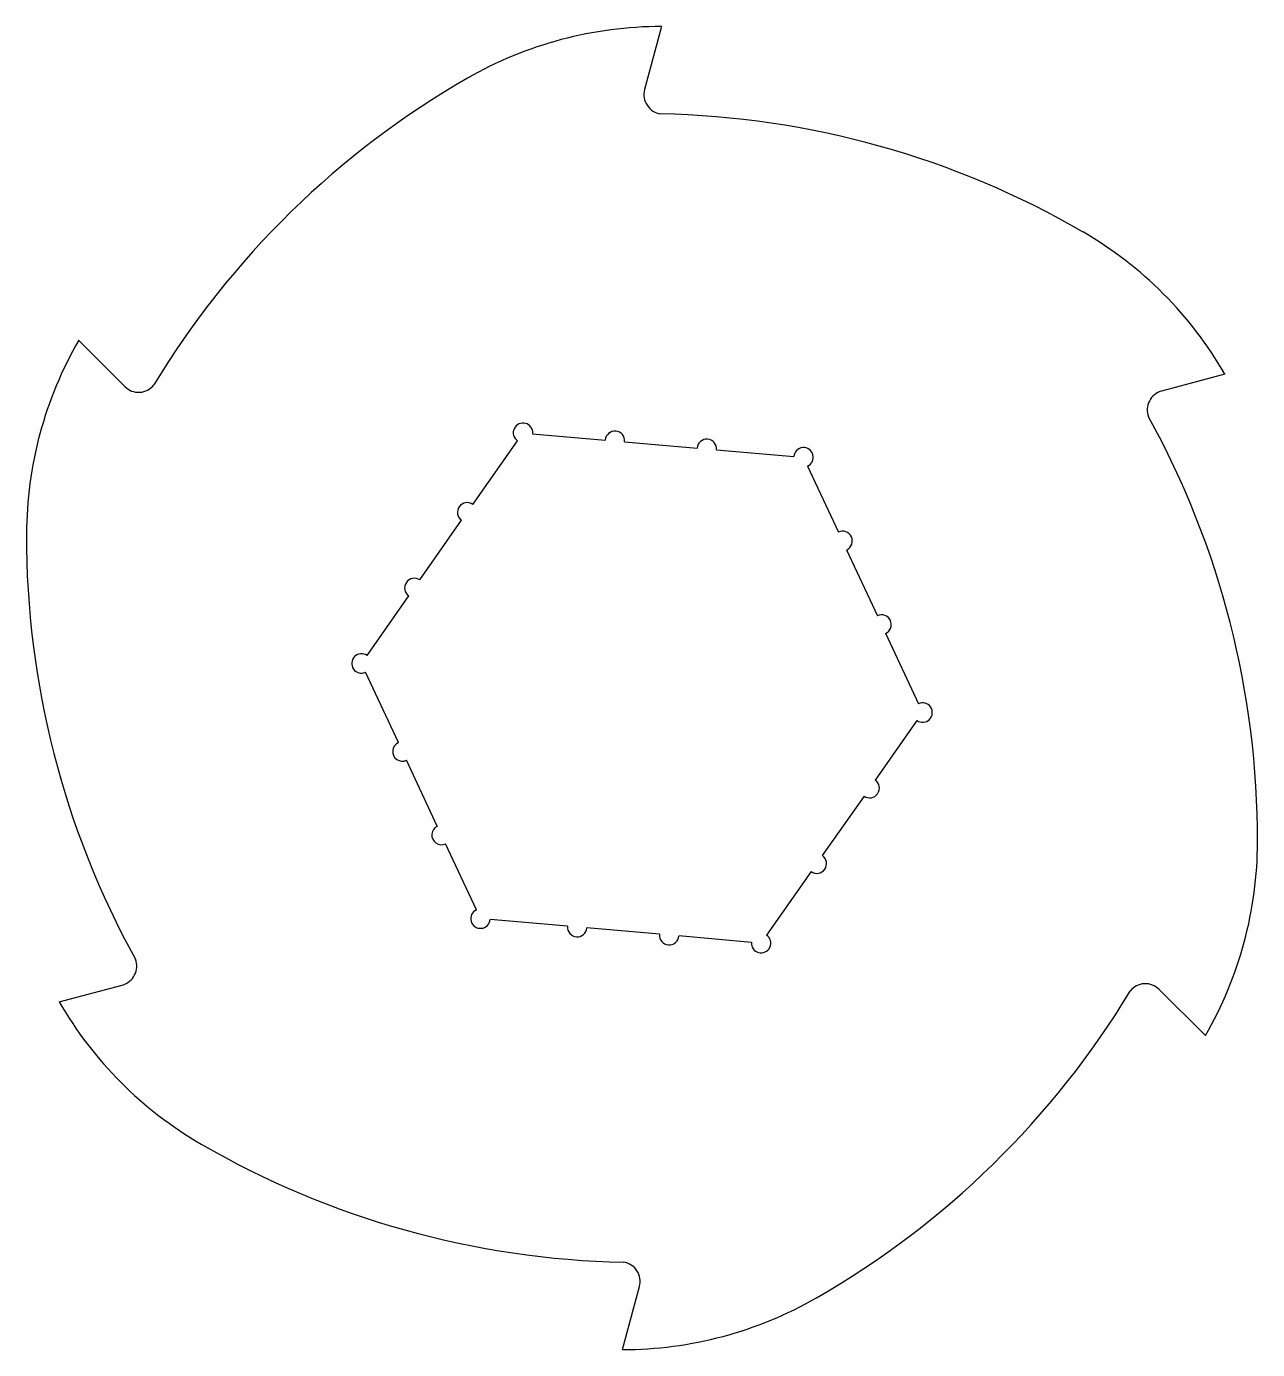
# Model space of a CAD drawing. Extents: x 290 to 417, y 288 to 424.
import ezdxf

# ---------------------------------------------------------------- set-up
doc = ezdxf.new("R2010")
doc.units = 0
doc.linetypes.add('SLD-CONTINUA', pattern=[0])
doc.layers.get('0').update_dxf_attribs({"linetype": 'CONTINUOUS'})

msp = doc.modelspace()

# ---------------------------------------------------------------- linework, layer by layer
at = {"color": 7, "linetype": 'SLD-CONTINUA'}
for p, q in [((355.4, 423.63), (353.66, 417.15)), ((295.54, 391.39), (300.29, 386.64)), ((413.26, 387.92), (406.77, 386.18)), ((336.03, 374.54), (340.6, 381.07)), ((342.17, 381.8), (349.62, 381.15)), ((351.61, 380.97), (359.06, 380.32)), ((361.05, 380.15), (369, 379.45)), ((370.41, 378.46), (373.57, 371.69)), ((330.59, 366.77), (334.88, 372.9)), ((374.42, 369.87), (377.58, 363.1)), ((325.16, 359.01), (329.45, 365.14)), ((378.42, 361.29), (381.79, 354.06)), ((328.38, 350.06), (325.01, 357.29)), ((381.64, 352.33), (377.35, 346.21)), ((332.38, 341.47), (329.22, 348.25)), ((376.21, 344.57), (371.92, 338.45)), ((336.39, 332.88), (333.23, 339.66)), ((370.77, 336.81), (366.2, 330.28)), ((345.75, 331.2), (337.81, 331.89)), ((355.19, 330.37), (347.74, 331.02)), ((364.63, 329.54), (357.18, 330.2)), ((293.54, 323.42), (300.03, 325.16)), ((411.26, 319.96), (406.51, 324.71)), ((351.4, 287.71), (353.14, 294.19))]:
    msp.add_line(p, q, dxfattribs=at)
for centre, radius, start, end in [((355.4, 383.63), 40, 90, 119.8795), ((380.31, 340.28), 90, 119.8795, 148.8717), ((355.6, 416.63), 2, 165, 261.4378), ((353.53, 324.67), 90, 59.8795, 88.8717), ((378.62, 367.92), 40, 30, 59.8795), ((330.19, 371.39), 40, 150, 179.8795), ((301.7, 388.05), 2, 225, 321.4378), ((407.29, 384.25), 2, 105, 201.4378), ((326.62, 340.06), 90, 359.8795, 28.8717), ((341.18, 381.89), 1, 355, 235), ((350.62, 381.06), 1, 355, 175), ((360.05, 380.24), 1, 355, 175), ((369.99, 379.37), 1, 295, 175), ((335.45, 373.72), 1, 55, 235), ((380.18, 371.28), 90, 179.8795, 208.8717), ((374, 370.78), 1, 295, 115), ((330.02, 365.95), 1, 55, 235), ((378, 362.19), 1, 295, 115), ((324.59, 358.19), 1, 55, 295), ((382.22, 353.15), 1, 235, 115), ((328.8, 349.15), 1, 115, 295), ((376.78, 345.39), 1, 235, 55), ((332.81, 340.57), 1, 115, 295), ((376.62, 339.96), 40, 330, 359.8795), ((371.35, 337.63), 1, 235, 55), ((336.81, 331.98), 1, 115, 355), ((346.75, 331.11), 1, 175, 355), ((356.19, 330.28), 1, 175, 355), ((365.63, 329.46), 1, 175, 55), ((299.51, 327.09), 2, 285, 21.4378), ((405.1, 323.29), 2, 45, 141.4378), ((326.49, 371.06), 90, 299.8795, 328.8717), ((328.19, 343.42), 40, 210, 239.8795), ((353.28, 386.67), 90, 239.8795, 268.8717), ((351.21, 294.71), 2, 345, 81.4378), ((351.4, 327.71), 40, 270, 299.8795)]:
    msp.add_arc(centre, radius, start, end, dxfattribs=at)

doc.saveas('drawing.dxf')
